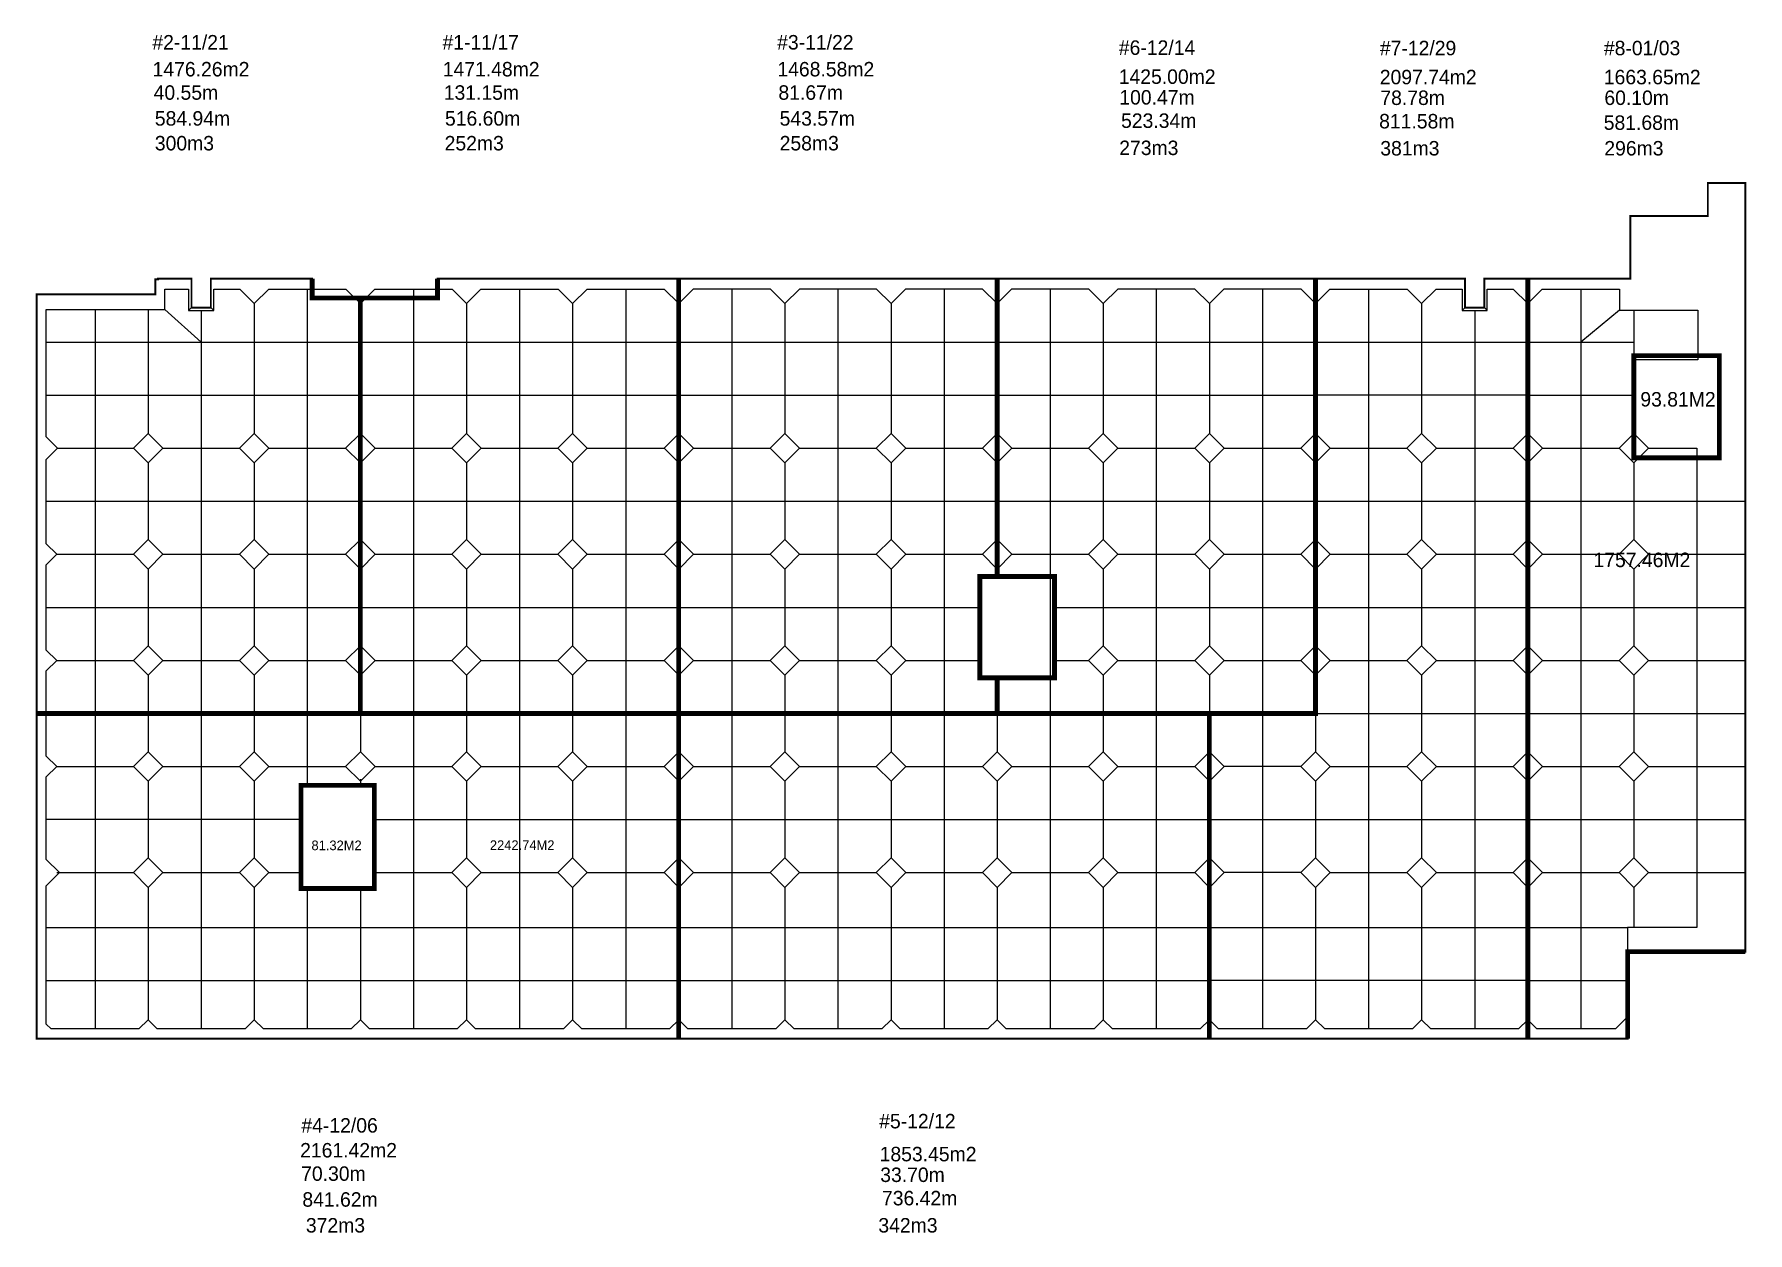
# Model space of a CAD drawing. Header units: millimetres. Extents: x -869187 to 1405794, y -1345622 to 197746.
# Drawn here: x -552870 to -375270, y -656143 to -531893 of the extents above; entities that cross this region are included whole.
import ezdxf

# ---------------------------------------------------------------- set-up
doc = ezdxf.new("R2010")
doc.units = ezdxf.units.MM
doc.header["$LTSCALE"] = 1000
doc.header["$MEASUREMENT"] = 0
doc.layers.get('0').update_dxf_attribs({"linetype": 'CONTINUOUS'})
doc.styles.add('나눔바른고딕', font='')
doc.styles.get('나눔바른고딕').set_extended_font_data('나눔바른고딕')

msp = doc.modelspace()

# ---------------------------------------------------------------- linework, layer by layer
at = {"color": 2, "ltscale": 10000, "const_width": 200}
for points in [[(-375519.9, -627006.6), (-375519.9, -547309.5), (-379404.9, -547309.5), (-379404.9, -550724.5), (-387444.9, -550724.5), (-387444.9, -557234.5), (-398069.9, -557234.5), (-398069.9, -636009.5), (-387719.9, -636009.5), (-387719.9, -627009.5), (-375519.9, -627006.6)], [(-552619.9, -558859.5), (-552619.9, -602309.5), (-519069.9, -602309.5), (-519069.9, -559234.5), (-524069.9, -559234.5), (-524069.9, -557234.5), (-534569.9, -557234.5), (-534569.9, -560234.5), (-536569.9, -560234.5), (-536569.9, -557234.5), (-540057.4, -557234.5), (-540057.4, -557309.5), (-540319.9, -557309.5), (-540319.9, -558859.5), (-552619.9, -558859.5)], [(-519069.9, -559234.5), (-519069.9, -602309.5), (-486069.9, -602309.5), (-486069.9, -557234.5), (-511069.9, -557234.5), (-511069.9, -559234.5), (-519069.9, -559234.5), (-519069.9, -559234.5)], [(-453069.9, -557234.5), (-453069.9, -588109.5), (-454869.9, -588109.5), (-454869.9, -598609.5), (-453069.9, -598609.5), (-453069.9, -602309.5), (-486069.9, -602309.5), (-486069.9, -557234.5), (-453069.9, -557234.5)], [(-420069.9, -597059.5), (-420069.9, -557234.5), (-453069.9, -557234.5), (-453069.9, -588109.5), (-447119.9, -588109.5), (-447119.9, -598609.5), (-453069.9, -598609.5), (-453069.9, -602309.5), (-420071.3, -602309.5), (-420069.9, -597059.5)], [(-420069.9, -557234.5), (-420069.9, -602309.5), (-431069.9, -602311.1), (-431069.9, -636009.5), (-398069.9, -636009.5), (-398069.9, -557234.5), (-402569.9, -557234.5), (-402569.9, -560234.5), (-404569.9, -560234.5), (-404569.9, -557234.5), (-420069.9, -557234.5)], [(-387069.9, -565209.5), (-387069.9, -575809.5), (-378219.9, -575809.5), (-378219.9, -565209.5), (-387069.9, -565209.5)], [(-552619.9, -602309.5), (-552619.9, -636009.5), (-486069.9, -636009.5), (-486069.9, -602309.5), (-552619.9, -602309.5)], [(-486069.9, -602309.5), (-486069.9, -636009.5), (-431069.9, -636009.5), (-431069.9, -602311.1), (-486069.9, -602309.5)], [(-525219.9, -609759.5), (-525219.9, -620459.5), (-517619.9, -620459.5), (-517619.9, -609759.5), (-525219.9, -609759.5)]]:
    msp.add_lwpolyline(points, dxfattribs=at)
at = {"color": 1, "ltscale": 10000, "const_width": 500}
for points in [[(-519069.9, -559234.5), (-524069.9, -559234.5), (-524069.9, -557234.5)], [(-519069.9, -559234.5), (-519069.9, -602309.5), (-486069.9, -602309.5), (-486069.9, -557234.5)], [(-519069.9, -559234.5), (-511069.9, -559234.5), (-511069.9, -557234.5)], [(-486069.9, -602309.5), (-453069.9, -602309.5), (-453069.9, -598609.5), (-454869.9, -598609.5), (-454869.9, -588109.5), (-453069.9, -588109.5), (-453069.9, -586109.5), (-453069.9, -557234.5)], [(-420069.9, -557234.5), (-420071.3, -602309.5), (-453069.9, -602314.4)], [(-398069.9, -557234.5), (-398069.9, -636009.5)], [(-453069.9, -588109.5), (-447119.9, -588109.5), (-447119.9, -598609.5), (-453069.9, -598609.5)], [(-519069.9, -602309.5), (-552619.9, -602309.5)], [(-486069.9, -602309.5), (-486069.9, -636009.5)], [(-431069.9, -602309.5), (-431069.9, -636009.5)], [(-525219.9, -609759.5), (-525219.9, -620459.5), (-517619.9, -620459.5), (-517619.9, -609759.5), (-525219.9, -609759.5)], [(-375519.9, -627006.6), (-387719.9, -627009.5), (-387719.9, -636009.5)]]:
    msp.add_lwpolyline(points, dxfattribs=at)
at = {"color": 114, "ltscale": 10000, "true_color": 0x139b48}
for points in [[(-551619.9, -602309.5), (-551619.9, -597883.7), (-550545.6, -596809.5), (-551619.9, -595735.2), (-551619.9, -586883.7), (-550545.6, -585809.5), (-551619.9, -584735.2), (-551619.9, -575983.7), (-550445.6, -574809.5), (-551619.9, -573635.2), (-551619.9, -560434.5), (-539344.9, -560434.5), (-539344.9, -558309.5), (-536869.9, -558309.5), (-536869.9, -560534.5), (-534269.9, -560534.5), (-534269.9, -558309.5), (-531569.9, -558309.5), (-531569.9, -558309.5), (-530069.9, -559809.5), (-528569.9, -558309.5), (-520569.9, -558309.5), (-519069.9, -559809.5), (-519069.9, -573285.2), (-520594.2, -574809.5), (-519069.9, -576333.7), (-519069.9, -584285.2), (-520594.2, -585809.5), (-519069.9, -587333.7), (-519069.9, -595285.2), (-520594.2, -596809.5), (-519069.9, -598333.7), (-519069.9, -602309.5)], [(-524569.9, -558309.5), (-524569.9, -602309.5)], [(-519069.9, -559809.5), (-517569.9, -558309.5), (-509569.9, -558309.5), (-508069.9, -559809.5), (-506569.9, -558309.5), (-498569.9, -558309.5), (-497069.9, -559809.5), (-495569.9, -558309.5), (-487569.9, -558309.5), (-486069.9, -559809.5)], [(-513569.9, -558309.5), (-513569.9, -602309.5)], [(-502569.9, -558309.5), (-502569.9, -602309.5)], [(-491569.9, -558309.5), (-491569.9, -602309.5)], [(-453069.9, -559809.5), (-454569.9, -558309.5), (-462569.9, -558309.5), (-464069.9, -559809.5), (-465569.9, -558309.5), (-473569.9, -558309.5), (-475069.9, -559809.5), (-476569.9, -558309.5), (-484569.9, -558309.5), (-486069.9, -559809.5), (-486069.9, -573285.2), (-484545.6, -574809.5), (-486069.9, -576333.7), (-486069.9, -584285.2), (-484545.6, -585809.5), (-486069.9, -587333.7), (-486069.9, -595285.2), (-484545.6, -596809.5), (-486069.9, -598333.7), (-486069.9, -602309.5)], [(-480569.9, -558309.5), (-480569.9, -602309.5)], [(-469569.9, -558309.5), (-469569.9, -602309.5)], [(-458569.9, -558309.5), (-458569.9, -602309.5)], [(-420069.9, -559809.5), (-421569.9, -558309.5), (-429569.9, -558309.5), (-431069.9, -559809.5), (-432569.9, -558309.5), (-440569.9, -558309.5), (-442069.9, -559809.5), (-443569.9, -558309.5), (-451569.9, -558309.5), (-453069.9, -559809.5), (-453069.9, -573285.2), (-451545.6, -574809.5), (-453069.9, -576333.7), (-453069.9, -584285.2), (-451545.6, -585809.5), (-453069.9, -587333.7)], [(-447569.9, -558309.5), (-447569.9, -602309.5)], [(-436569.9, -558309.5), (-436569.9, -602309.5)], [(-398069.9, -634059.5), (-399019.9, -635009.5), (-408119.9, -635009.5), (-409069.9, -634059.5), (-410019.9, -635009.5), (-419119.9, -635009.5), (-420069.9, -634059.5), (-421019.9, -635009.5), (-430119.9, -635009.5), (-431069.9, -634059.5), (-431069.9, -620333.7), (-429545.6, -618809.5), (-431069.9, -617285.2), (-431069.9, -609333.7), (-429545.6, -607809.5), (-431069.9, -606285.2), (-431069.9, -602309.5), (-420069.9, -602309.5), (-420069.9, -598333.7), (-418545.6, -596809.5), (-420069.9, -595285.2), (-420069.9, -587333.7), (-418545.6, -585809.5), (-420069.9, -584285.2), (-420069.9, -576333.7), (-418545.6, -574809.5), (-420069.9, -573285.2), (-420069.9, -559809.5), (-418569.9, -558309.5), (-410569.9, -558309.5), (-409069.9, -559809.5), (-407569.9, -558309.5), (-404869.9, -558309.5), (-404869.9, -560534.5), (-402269.9, -560534.5), (-402269.9, -558309.5), (-399569.9, -558309.5), (-398069.9, -559809.5)], [(-425569.9, -558309.5), (-425569.9, -602309.5)], [(-414569.9, -558309.5), (-414569.9, -596809.5), (-414569.9, -635009.5)], [(-392569.9, -558309.5), (-392569.9, -596809.5), (-392569.9, -635009.5)], [(-546569.9, -560434.5), (-546569.9, -602309.5)], [(-541069.9, -560434.5), (-541069.9, -573285.2)], [(-539344.9, -560434.5), (-535569.9, -563809.5)], [(-536569.9, -560234.5), (-536869.9, -560534.5)], [(-535569.9, -560534.5), (-535569.9, -602309.5)], [(-534569.9, -560234.5), (-534269.9, -560534.5)], [(-530069.9, -559809.5), (-530069.9, -573285.2)], [(-508069.9, -559809.5), (-508069.9, -573285.2)], [(-497069.9, -559809.5), (-497069.9, -573285.2)], [(-475069.9, -559809.5), (-475069.9, -573285.2)], [(-464069.9, -559809.5), (-464069.9, -573285.2)], [(-442069.9, -559809.5), (-442069.9, -573285.2)], [(-431069.9, -559809.5), (-431069.9, -573285.2)], [(-409069.9, -559809.5), (-409069.9, -573285.2)], [(-404569.9, -560234.5), (-404869.9, -560534.5)], [(-403569.9, -560534.5), (-403569.9, -596809.5), (-403569.9, -635009.5)], [(-402569.9, -560234.5), (-402269.9, -560534.5)], [(-388569.9, -560509.5), (-392569.9, -563809.5)], [(-387069.9, -560509.5), (-387069.9, -565659.5)], [(-551618, -563809.5), (-519069.9, -563809.5)], [(-519069.9, -563809.5), (-486069.9, -563809.5)], [(-486069.9, -563809.5), (-453069.9, -563809.5)], [(-453069.9, -563809.5), (-420069.9, -563809.5)], [(-420069.9, -563809.5), (-398069.9, -563809.5)], [(-398069.9, -563809.5), (-387069.9, -563809.5)], [(-551618, -569309.5), (-519069.9, -569309.5)], [(-519069.9, -569309.5), (-486069.9, -569309.5)], [(-486069.9, -569309.5), (-453069.9, -569309.5)], [(-453069.9, -569309.5), (-420069.9, -569309.5)], [(-398069.9, -569309.5), (-420069.5, -569309.5)], [(-398069.9, -569309.5), (-387069.9, -569309.5)], [(-541069.9, -573285.2), (-542594.2, -574809.5), (-541069.9, -576333.7), (-539545.6, -574809.5), (-541069.9, -573285.2)], [(-530069.9, -573285.2), (-531594.2, -574809.5), (-530069.9, -576333.7), (-528545.6, -574809.5), (-530069.9, -573285.2)], [(-519069.9, -573285.2), (-517545.6, -574809.5), (-519069.9, -576333.7)], [(-508069.9, -573285.2), (-509594.2, -574809.5), (-508069.9, -576333.7), (-506545.6, -574809.5), (-508069.9, -573285.2)], [(-497069.9, -573285.2), (-498594.2, -574809.5), (-497069.9, -576333.7), (-495545.6, -574809.5), (-497069.9, -573285.2)], [(-486069.9, -573285.2), (-487594.2, -574809.5), (-486069.9, -576333.7)], [(-475069.9, -573285.2), (-476594.2, -574809.5), (-475069.9, -576333.7), (-473545.6, -574809.5), (-475069.9, -573285.2)], [(-464069.9, -573285.2), (-465594.2, -574809.5), (-464069.9, -576333.7), (-462545.6, -574809.5), (-464069.9, -573285.2)], [(-453069.9, -573285.2), (-454594.2, -574809.5), (-453069.9, -576333.7)], [(-442069.9, -573285.2), (-443594.2, -574809.5), (-442069.9, -576333.7), (-440545.6, -574809.5), (-442069.9, -573285.2)], [(-431069.9, -573285.2), (-432594.2, -574809.5), (-431069.9, -576333.7), (-429545.6, -574809.5), (-431069.9, -573285.2)], [(-420069.9, -573285.2), (-421594.2, -574809.5), (-420069.9, -576333.7)], [(-409069.9, -573285.2), (-410594.2, -574809.5), (-409069.9, -576333.7), (-407545.6, -574809.5), (-409069.9, -573285.2)], [(-398069.9, -573285.2), (-399594.2, -574809.5), (-398069.9, -576333.7)], [(-387069.9, -573285.2), (-388594.2, -574809.5), (-387069.9, -576333.7), (-385545.6, -574809.5)], [(-550445.6, -574809.5), (-542594.2, -574809.5)], [(-539545.6, -574809.5), (-531594.2, -574809.5)], [(-528545.6, -574809.5), (-520594.2, -574809.5)], [(-517545.6, -574809.5), (-509594.2, -574809.5)], [(-506545.6, -574809.5), (-498594.2, -574809.5)], [(-495545.6, -574809.5), (-487594.2, -574809.5)], [(-484545.6, -574809.5), (-476594.2, -574809.5)], [(-473545.6, -574809.5), (-465594.2, -574809.5)], [(-462545.6, -574809.5), (-454594.2, -574809.5)], [(-451545.6, -574809.5), (-443594.2, -574809.5)], [(-440545.6, -574809.5), (-432594.2, -574809.5)], [(-429545.6, -574809.5), (-421594.2, -574809.5)], [(-418545.6, -574809.5), (-410594.2, -574809.5)], [(-407545.6, -574809.5), (-399594.2, -574809.5)], [(-396545.6, -574809.5), (-388594.2, -574809.5)], [(-541069.9, -576333.7), (-541069.9, -584285.2)], [(-530069.9, -576333.7), (-530069.9, -584285.2)], [(-508069.9, -576333.7), (-508069.9, -584285.2)], [(-497069.9, -576333.7), (-497069.9, -584285.2)], [(-475069.9, -576333.7), (-475069.9, -584285.2)], [(-464069.9, -576333.7), (-464069.9, -584285.2)], [(-442069.9, -576333.7), (-442069.9, -584285.2)], [(-431069.9, -576333.7), (-431069.9, -584285.2)], [(-409069.9, -576333.7), (-409069.9, -584285.2)], [(-387069.9, -576333.7), (-387069.9, -584285.2)], [(-551618, -580309.5), (-519069.9, -580309.5)], [(-519069.9, -580309.5), (-486069.9, -580309.5)], [(-486069.9, -580309.5), (-453069.9, -580309.5)], [(-453069.9, -580309.5), (-420069.9, -580309.5)], [(-420069.9, -580309.5), (-398069.9, -580309.5)], [(-398069.9, -580309.5), (-375522.4, -580309.5)], [(-541069.9, -584285.2), (-542594.2, -585809.5), (-541069.9, -587333.7), (-539545.6, -585809.5), (-541069.9, -584285.2)], [(-530069.9, -584285.2), (-531594.2, -585809.5), (-530069.9, -587333.7), (-528545.6, -585809.5), (-530069.9, -584285.2)], [(-519069.9, -584285.2), (-517545.6, -585809.5), (-519069.9, -587333.7)], [(-508069.9, -584285.2), (-509594.2, -585809.5), (-508069.9, -587333.7), (-506545.6, -585809.5), (-508069.9, -584285.2)], [(-497069.9, -584285.2), (-498594.2, -585809.5), (-497069.9, -587333.7), (-495545.6, -585809.5), (-497069.9, -584285.2)], [(-486069.9, -584285.2), (-487594.2, -585809.5), (-486069.9, -587333.7)], [(-475069.9, -584285.2), (-476594.2, -585809.5), (-475069.9, -587333.7), (-473545.6, -585809.5), (-475069.9, -584285.2)], [(-464069.9, -584285.2), (-465594.2, -585809.5), (-464069.9, -587333.7), (-462545.6, -585809.5), (-464069.9, -584285.2)], [(-453069.9, -584285.2), (-454594.2, -585809.5), (-453069.9, -587333.7)], [(-442069.9, -584285.2), (-443594.2, -585809.5), (-442069.9, -587333.7), (-440545.6, -585809.5), (-442069.9, -584285.2)], [(-431069.9, -584285.2), (-432594.2, -585809.5), (-431069.9, -587333.7), (-429545.6, -585809.5), (-431069.9, -584285.2)], [(-420069.9, -584285.2), (-421594.2, -585809.5), (-420069.9, -587333.7)], [(-409069.9, -584285.2), (-410594.2, -585809.5), (-409069.9, -587333.7), (-407545.6, -585809.5), (-409069.9, -584285.2)], [(-398069.9, -584285.2), (-399594.2, -585809.5), (-398069.9, -587333.7)], [(-387069.9, -584285.2), (-388594.2, -585809.5), (-387069.9, -587333.7), (-385545.6, -585809.5), (-387069.9, -584285.2)], [(-550545.6, -585809.5), (-542594.2, -585809.5)], [(-539545.6, -585809.5), (-531594.2, -585809.5)], [(-528545.6, -585809.5), (-520594.2, -585809.5)], [(-517545.6, -585809.5), (-509594.2, -585809.5)], [(-506545.6, -585809.5), (-498594.2, -585809.5)], [(-495545.6, -585809.5), (-487594.2, -585809.5)], [(-484545.6, -585809.5), (-476594.2, -585809.5)], [(-473545.6, -585809.5), (-465594.2, -585809.5)], [(-462545.6, -585809.5), (-454594.2, -585809.5)], [(-451545.6, -585809.5), (-443594.2, -585809.5)], [(-440545.6, -585809.5), (-432594.2, -585809.5)], [(-429545.6, -585809.5), (-421594.2, -585809.5)], [(-418545.6, -585809.5), (-410594.2, -585809.5)], [(-407545.6, -585809.5), (-399594.2, -585809.5)], [(-396545.6, -585809.5), (-388594.2, -585809.5)], [(-385545.6, -585809.5), (-375519.9, -585809.5)], [(-541069.9, -587333.7), (-541069.9, -595285.2)], [(-530069.9, -587333.7), (-530069.9, -595285.2)], [(-508069.9, -587333.7), (-508069.9, -595285.2)], [(-497069.9, -587333.7), (-497069.9, -595285.2)], [(-475069.9, -587333.7), (-475069.9, -595285.2)], [(-464069.9, -587333.7), (-464069.9, -595285.2)], [(-442069.9, -587333.7), (-442069.9, -595285.2)], [(-431069.9, -587333.7), (-431069.9, -595285.2)], [(-409069.9, -587333.7), (-409069.9, -595285.2)], [(-387069.9, -587333.7), (-387069.9, -595285.2)], [(-551618, -591309.5), (-519069.9, -591309.5)], [(-519069.9, -591309.5), (-486069.9, -591309.5)], [(-486069.9, -591309.5), (-454869.9, -591309.5)], [(-447119.9, -591309.5), (-420071, -591309.5)], [(-420069.9, -591309.5), (-398069.9, -591309.5)], [(-398069.9, -591309.5), (-375522.4, -591309.5)], [(-541069.9, -595285.2), (-542594.2, -596809.5), (-541069.9, -598333.7), (-539545.6, -596809.5), (-541069.9, -595285.2)], [(-530069.9, -595285.2), (-531594.2, -596809.5), (-530069.9, -598333.7), (-528545.6, -596809.5), (-530069.9, -595285.2)], [(-519069.9, -595285.2), (-517545.6, -596809.5), (-519069.9, -598333.7)], [(-508069.9, -595285.2), (-509594.2, -596809.5), (-508069.9, -598333.7), (-506545.6, -596809.5), (-508069.9, -595285.2)], [(-497069.9, -595285.2), (-498594.2, -596809.5), (-497069.9, -598333.7), (-495545.6, -596809.5), (-497069.9, -595285.2)], [(-486069.9, -595285.2), (-487594.2, -596809.5), (-486069.9, -598333.7)], [(-475069.9, -595285.2), (-476594.2, -596809.5), (-475069.9, -598333.7), (-473545.6, -596809.5), (-475069.9, -595285.2)], [(-464069.9, -595285.2), (-465594.2, -596809.5), (-464069.9, -598333.7), (-462545.6, -596809.5), (-464069.9, -595285.2)], [(-442069.9, -595285.2), (-443594.2, -596809.5), (-442069.9, -598333.7), (-440545.6, -596809.5), (-442069.9, -595285.2)], [(-431069.9, -595285.2), (-432594.2, -596809.5), (-431069.9, -598333.7), (-429545.6, -596809.5), (-431069.9, -595285.2)], [(-420069.9, -595285.2), (-421594.2, -596809.5), (-420069.9, -598333.7)], [(-409069.9, -595285.2), (-410594.2, -596809.5), (-409069.9, -598333.7), (-407545.6, -596809.5), (-409069.9, -595285.2)], [(-398069.9, -595285.2), (-399594.2, -596809.5), (-398069.9, -598333.7)], [(-387069.9, -595285.2), (-388594.2, -596809.5), (-387069.9, -598333.7), (-385545.6, -596809.5), (-387069.9, -595285.2)], [(-550545.6, -596809.5), (-542594.2, -596809.5)], [(-541069.9, -598333.7), (-541069.9, -602309.5)], [(-539545.6, -596809.5), (-531594.2, -596809.5)], [(-530069.9, -598333.7), (-530069.9, -602309.5)], [(-528545.6, -596809.5), (-520594.2, -596809.5)], [(-517545.6, -596809.5), (-509594.2, -596809.5)], [(-508069.9, -598333.7), (-508069.9, -602309.5)], [(-506545.6, -596809.5), (-498594.2, -596809.5)], [(-497069.9, -598333.7), (-497069.9, -602309.5)], [(-495545.6, -596809.5), (-487594.2, -596809.5)], [(-484545.6, -596809.5), (-476594.2, -596809.5)], [(-475069.9, -598333.7), (-475069.9, -602309.5)], [(-473545.6, -596809.5), (-465594.2, -596809.5)], [(-464069.9, -598333.7), (-464069.9, -602309.5)], [(-462545.6, -596809.5), (-454869.9, -596809.5)], [(-447119.9, -596809.5), (-443594.2, -596809.5)], [(-442069.9, -598333.7), (-442069.9, -602309.5)], [(-440545.6, -596809.5), (-432594.2, -596809.5)], [(-431069.9, -598333.7), (-431069.9, -602309.5)], [(-429545.6, -596809.5), (-421594.2, -596809.5)], [(-418545.6, -596809.5), (-410594.2, -596809.5)], [(-409069.9, -598333.7), (-409069.9, -606285.2)], [(-407545.6, -596809.5), (-399594.2, -596809.5)], [(-396545.6, -596809.5), (-388594.2, -596809.5)], [(-387069.9, -598333.7), (-387069.9, -606285.2)], [(-385545.6, -596809.5), (-375519.9, -596809.5)], [(-486069.9, -634059.5), (-487019.9, -635009.5), (-496119.9, -635009.5), (-497069.9, -634059.5), (-498019.9, -635009.5), (-507119.9, -635009.5), (-508069.9, -634059.5), (-509019.9, -635009.5), (-518119.9, -635009.5), (-519069.9, -634059.5), (-520019.9, -635009.5), (-529119.9, -635009.5), (-530069.9, -634059.5), (-531019.9, -635009.5), (-540119.9, -635009.5), (-541069.9, -634059.5), (-542019.9, -635009.5), (-551119.9, -635009.5), (-551619.9, -634509.5), (-551619.9, -620183.7), (-550245.6, -618809.5), (-551619.9, -617435.2), (-551619.9, -608883.7), (-550545.6, -607809.5), (-551619.9, -606735.2), (-551619.9, -602309.5), (-486069.9, -602309.5)], [(-546569.9, -602309.5), (-546569.9, -635009.5)], [(-541069.9, -602309.5), (-541069.9, -606285.2)], [(-535569.9, -602309.5), (-535569.9, -635009.5)], [(-530069.9, -602309.5), (-530069.9, -606285.2)], [(-524569.9, -602309.5), (-524569.9, -609759.5)], [(-519069.9, -602309.5), (-519069.9, -606285.2)], [(-513569.9, -602309.5), (-513569.9, -635009.5)], [(-508069.9, -602309.5), (-508069.9, -606285.2)], [(-502569.9, -602309.5), (-502569.9, -635009.5)], [(-497069.9, -602309.5), (-497069.9, -606285.2)], [(-491569.9, -602309.5), (-491569.9, -635009.5)], [(-431069.9, -634059.5), (-432019.9, -635009.5), (-441119.9, -635009.5), (-442069.9, -634059.5), (-443019.9, -635009.5), (-452119.9, -635009.5), (-453069.9, -634059.5), (-454019.9, -635009.5), (-463119.9, -635009.5), (-464069.9, -634059.5), (-465019.9, -635009.5), (-474119.9, -635009.5), (-475069.9, -634059.5), (-476019.9, -635009.5), (-485119.9, -635009.5), (-486069.9, -634059.5), (-486069.9, -620333.7), (-484545.6, -618809.5), (-486069.9, -617285.2), (-486069.9, -609333.7), (-484545.6, -607809.5), (-486069.9, -606285.2), (-486069.9, -602309.5), (-431069.9, -602311.1)], [(-480569.9, -602309.5), (-480569.9, -635009.5)], [(-475069.9, -602309.5), (-475069.9, -606285.2)], [(-469569.9, -602309.5), (-469569.9, -635009.5)], [(-464069.9, -602309.5), (-464069.9, -606285.2)], [(-458569.9, -602309.5), (-458569.9, -635009.5)], [(-453069.9, -602309.5), (-453069.9, -606285.2)], [(-447569.9, -602309.5), (-447569.9, -635009.5)], [(-442069.9, -602309.5), (-442069.9, -606285.2)], [(-436569.9, -602309.5), (-436569.9, -635009.5)], [(-425569.9, -602310.3), (-425569.9, -635009.5)], [(-420071.3, -602309.5), (-398069.9, -602309.5)], [(-420069.9, -602309.5), (-420069.9, -606285.2)], [(-398069.9, -602309.5), (-375522.4, -602309.5)], [(-541069.9, -606285.2), (-542594.2, -607809.5), (-541069.9, -609333.7), (-539545.6, -607809.5), (-541069.9, -606285.2)], [(-530069.9, -606285.2), (-531594.2, -607809.5), (-530069.9, -609333.7), (-528545.6, -607809.5), (-530069.9, -606285.2)], [(-519069.9, -606285.2), (-520594.2, -607809.5), (-519069.9, -609333.7), (-517545.6, -607809.5), (-519069.9, -606285.2)], [(-508069.9, -606285.2), (-509594.2, -607809.5), (-508069.9, -609333.7), (-506545.6, -607809.5), (-508069.9, -606285.2)], [(-497069.9, -606285.2), (-498594.2, -607809.5), (-497069.9, -609333.7), (-495545.6, -607809.5), (-497069.9, -606285.2)], [(-486069.9, -606285.2), (-487594.2, -607809.5), (-486069.9, -609333.7)], [(-475069.9, -606285.2), (-476594.2, -607809.5), (-475069.9, -609333.7), (-473545.6, -607809.5), (-475069.9, -606285.2)], [(-464069.9, -606285.2), (-465594.2, -607809.5), (-464069.9, -609333.7), (-462545.6, -607809.5), (-464069.9, -606285.2)], [(-453069.9, -606285.2), (-454594.2, -607809.5), (-453069.9, -609333.7), (-451545.6, -607809.5), (-453069.9, -606285.2)], [(-442069.9, -606285.2), (-443594.2, -607809.5), (-442069.9, -609333.7), (-440545.6, -607809.5), (-442069.9, -606285.2)], [(-431069.9, -606285.2), (-432594.2, -607809.5), (-431069.9, -609333.7)], [(-420069.9, -606285.2), (-421594.2, -607809.5), (-420069.9, -609333.7), (-418545.6, -607809.5), (-420069.9, -606285.2)], [(-409069.9, -606285.2), (-410594.2, -607809.5), (-409069.9, -609333.7), (-407545.6, -607809.5), (-409069.9, -606285.2)], [(-398069.9, -606285.2), (-399594.2, -607809.5), (-398069.9, -609333.7)], [(-387069.9, -606285.2), (-388594.2, -607809.5), (-387069.9, -609333.7), (-385545.6, -607809.5), (-387069.9, -606285.2)], [(-550545.6, -607809.5), (-542594.2, -607809.5)], [(-539545.6, -607809.5), (-531594.2, -607809.5)], [(-528545.6, -607809.5), (-520594.2, -607809.5)], [(-519069.9, -609133.7), (-519069.9, -609759.5)], [(-517545.6, -607809.5), (-509594.2, -607809.5)], [(-506545.6, -607809.5), (-498594.2, -607809.5)], [(-495545.6, -607809.5), (-487594.2, -607809.5)], [(-484545.6, -607809.5), (-476594.2, -607809.5)], [(-473545.6, -607809.5), (-465594.2, -607809.5)], [(-462545.6, -607809.5), (-454594.2, -607809.5)], [(-451545.6, -607809.5), (-443594.2, -607809.5)], [(-440545.6, -607809.5), (-432594.2, -607809.5)], [(-421594.2, -607809.5), (-429545.6, -607809.5)], [(-418545.6, -607809.5), (-410594.2, -607809.5)], [(-407545.6, -607809.5), (-399594.2, -607809.5)], [(-396545.6, -607809.5), (-388594.2, -607809.5)], [(-385545.6, -607809.5), (-375519.9, -607809.5)], [(-541069.9, -609333.7), (-541069.9, -617285.2)], [(-530069.9, -609333.7), (-530069.9, -617285.2)], [(-508069.9, -609333.7), (-508069.9, -617285.2)], [(-497069.9, -609333.7), (-497069.9, -617285.2)], [(-475069.9, -609333.7), (-475069.9, -617285.2)], [(-464069.9, -609333.7), (-464069.9, -617285.2)], [(-453069.9, -609333.7), (-453069.9, -617285.2)], [(-442069.9, -609333.7), (-442069.9, -617285.2)], [(-420069.9, -609333.7), (-420069.9, -617285.2)], [(-409069.9, -609333.7), (-409069.9, -617285.2)], [(-387069.9, -609333.7), (-387069.9, -617285.2)], [(-525219.9, -613309.5), (-551619.9, -613309.5)], [(-517619.9, -613309.5), (-486069.9, -613309.5)], [(-486069.9, -613309.5), (-431069.9, -613309.5)], [(-431069.9, -613309.5), (-398069.9, -613309.5)], [(-398069.9, -613309.5), (-375522.4, -613309.5)], [(-541069.9, -617285.2), (-542594.2, -618809.5), (-541069.9, -620333.7), (-539545.6, -618809.5), (-541069.9, -617285.2)], [(-530069.9, -617285.2), (-531594.2, -618809.5), (-530069.9, -620333.7), (-528545.6, -618809.5), (-530069.9, -617285.2)], [(-508069.9, -617285.2), (-509594.2, -618809.5), (-508069.9, -620333.7), (-506545.6, -618809.5), (-508069.9, -617285.2)], [(-497069.9, -617285.2), (-498594.2, -618809.5), (-497069.9, -620333.7), (-495545.6, -618809.5), (-497069.9, -617285.2)], [(-486069.9, -617285.2), (-487594.2, -618809.5), (-486069.9, -620333.7)], [(-475069.9, -617285.2), (-476594.2, -618809.5), (-475069.9, -620333.7), (-473545.6, -618809.5), (-475069.9, -617285.2)], [(-464069.9, -617285.2), (-465594.2, -618809.5), (-464069.9, -620333.7), (-462545.6, -618809.5), (-464069.9, -617285.2)], [(-453069.9, -617285.2), (-454594.2, -618809.5), (-453069.9, -620333.7), (-451545.6, -618809.5), (-453069.9, -617285.2)], [(-442069.9, -617285.2), (-443594.2, -618809.5), (-442069.9, -620333.7), (-440545.6, -618809.5), (-442069.9, -617285.2)], [(-431069.9, -617285.2), (-432594.2, -618809.5), (-431069.9, -620333.7)], [(-420069.9, -617285.2), (-421594.2, -618809.5), (-420069.9, -620333.7), (-418545.6, -618809.5), (-420069.9, -617285.2)], [(-409069.9, -617285.2), (-410594.2, -618809.5), (-409069.9, -620333.7), (-407545.6, -618809.5), (-409069.9, -617285.2)], [(-398069.9, -617285.2), (-399594.2, -618809.5), (-398069.9, -620333.7)], [(-387069.9, -617285.2), (-388594.2, -618809.5), (-387069.9, -620333.7), (-385545.6, -618809.5), (-387069.9, -617285.2)], [(-550545.6, -618809.5), (-542594.2, -618809.5)], [(-539545.6, -618809.5), (-531594.2, -618809.5)], [(-528545.6, -618809.5), (-525219.9, -618809.5)], [(-517545.6, -618809.5), (-509594.2, -618809.5)], [(-506545.6, -618809.5), (-498594.2, -618809.5)], [(-495545.6, -618809.5), (-487594.2, -618809.5)], [(-484545.6, -618809.5), (-476594.2, -618809.5)], [(-473545.6, -618809.5), (-465594.2, -618809.5)], [(-462545.6, -618809.5), (-454594.2, -618809.5)], [(-451545.6, -618809.5), (-443594.2, -618809.5)], [(-440545.6, -618809.5), (-432594.2, -618809.5)], [(-421594.2, -618809.5), (-429545.6, -618809.5)], [(-418545.6, -618809.5), (-410594.2, -618809.5)], [(-407545.6, -618809.5), (-399594.2, -618809.5)], [(-396545.6, -618809.5), (-388594.2, -618809.5)], [(-385545.6, -618809.5), (-375519.9, -618809.5)], [(-541069.9, -620333.7), (-541069.9, -634059.5)], [(-530069.9, -620333.7), (-530069.9, -634059.5)], [(-524569.9, -620459.5), (-524569.9, -635009.5)], [(-519069.9, -620459.5), (-519069.9, -634059.5)], [(-508069.9, -620333.7), (-508069.9, -634059.5)], [(-497069.9, -620333.7), (-497069.9, -634059.5)], [(-475069.9, -620333.7), (-475069.9, -634059.5)], [(-464069.9, -620333.7), (-464069.9, -634059.5)], [(-453069.9, -620333.7), (-453069.9, -634059.5)], [(-442069.9, -620333.7), (-442069.9, -634059.5)], [(-420069.9, -620333.7), (-420069.9, -634059.5)], [(-409069.9, -620333.7), (-409069.9, -634059.5)], [(-387069.9, -620333.7), (-387069.9, -624509.5)], [(-551619.9, -624509.5), (-486069.9, -624509.5)], [(-486069.9, -624509.5), (-431069.9, -624509.5)], [(-431069.9, -624509.5), (-398069.9, -624509.5)], [(-398069.9, -624509.5), (-387719.9, -624509.5)], [(-551619.9, -630009.5), (-486069.9, -630009.5)], [(-486069.9, -630009.5), (-431089.5, -630009.5)], [(-398069.9, -630009.5), (-431069.9, -630009.5)], [(-398069.9, -630009.5), (-387719.9, -630009.5)]]:
    msp.add_lwpolyline(points, dxfattribs=at)
msp.add_lwpolyline([(-385545.6, -574809.5), (-380544.9, -574809.5), (-380544.9, -624509.5), (-387719.9, -624509.5), (-387719.9, -633759.5), (-388969.9, -635009.5), (-397119.9, -635009.5), (-398069.9, -634059.5), (-398069.9, -620333.7), (-396545.6, -618809.5), (-398069.9, -617285.2), (-398069.9, -609333.7), (-396545.6, -607809.5), (-398069.9, -606285.2), (-398069.9, -598333.7), (-396545.6, -596809.5), (-398069.9, -595285.2), (-398069.9, -587333.7), (-396545.6, -585809.5), (-398069.9, -584285.2), (-398069.9, -576333.7), (-396545.6, -574809.5), (-398069.9, -573285.2), (-398069.9, -559809.5), (-396569.9, -558309.5), (-388569.9, -558309.5), (-388569.9, -560509.5), (-380444.9, -560509.5), (-380444.9, -565659.5), (-387069.9, -565659.5), (-387069.9, -573285.2)], close=True, dxfattribs=at)
at = {"color": 1, "ltscale": 10000, "const_width": 500}
msp.add_lwpolyline([(-387069.9, -565209.5), (-387069.9, -565659.5), (-387069.9, -575809.5), (-378219.9, -575809.5), (-378219.9, -574809.5), (-378219.9, -565209.5)], close=True, dxfattribs=at)

# ---------------------------------------------------------------- texts
at = {"ltscale": 10000, "style": '나눔바른고딕'}
for s, p in [('#2-11/21', (-540628, -533472.9)), ('#1-11/17', (-510556, -533472.9)), ('#3-11/22', (-475868.9, -533472.9)), ('#6-12/14', (-440455.4, -534028.7)), ('#7-12/29', (-413397.4, -534073.2)), ('#8-01/03', (-390178, -534073.2)), ('#4-12/06', (-525183.7, -645762.7)), ('#5-12/12', (-465293.7, -645322.1))]:
    msp.add_text(s, height=1500, dxfattribs=at).set_placement(p)
at = {"color": 2, "ltscale": 10000, "style": '나눔바른고딕'}
for s, height, p in [('1476.26m2 ', 1500, (-540604.7, -536263.9)), ('1471.48m2 ', 1500, (-510532.7, -536263.9)), ('1468.58m2 ', 1500, (-475845.6, -536263.9)), ('1425.00m2 ', 1500, (-440465.4, -537036.3)), ('2097.74m2 ', 1500, (-413407.4, -537080.8)), ('1663.65m2 ', 1500, (-390188, -537080.8)), ('93.81M2 ', 1500, (-386400.6, -570486)), ('1757.46M2 ', 1500, (-391258.3, -587135.3)), ('81.32M2 ', 1000, (-524137.4, -616482.4)), ('2242.74M2 ', 1000, (-505643.6, -616460.9)), ('2161.42m2 ', 1500, (-525314.2, -648341.2)), ('1853.45m2 ', 1500, (-465245.7, -648738.4))]:
    msp.add_text(s, height=height, dxfattribs=at).set_placement(p)
at = {"color": 1, "ltscale": 10000, "style": '나눔바른고딕'}
for s, p in [('40.55m', (-540497.6, -538684.7)), ('131.15m', (-510425.6, -538684.7)), ('81.67m', (-475738.6, -538684.7)), ('100.47m', (-440405.7, -539180.5)), ('78.78m', (-413347.7, -539225)), ('60.10m', (-390128.3, -539225)), ('70.30m', (-525207.1, -650761.9)), ('33.70m', (-465186, -650882.6))]:
    msp.add_text(s, height=1500, dxfattribs=at).set_placement(p)
at = {"color": 114, "ltscale": 10000, "true_color": 0x139b48, "style": '나눔바른고딕'}
for s, p in [('584.94m', (-540373.3, -541365.8)), ('516.60m', (-510301.3, -541365.8)), ('543.57m', (-475614.2, -541365.8)), ('523.34m', (-440225.2, -541600.9)), ('811.58m', (-413472.6, -541655)), ('581.68m', (-390196.4, -541801.9)), ('736.42m', (-465005.4, -653303)), ('841.62m', (-525082.7, -653443.1))]:
    msp.add_text(s, height=1500, dxfattribs=at).set_placement(p)
at = {"color": 7, "ltscale": 10000, "style": '나눔바른고딕'}
for s, p in [('300m3', (-540373.3, -543935.4)), ('252m3', (-510334.4, -543935.4)), ('258m3', (-475609.5, -543935.4)), ('273m3', (-440411.4, -544417.3)), ('381m3', (-413353.3, -544461.9)), ('296m3', (-390133.9, -544461.9)), ('372m3', (-524715.5, -656121.3)), ('342m3', (-465379.4, -656121.3))]:
    msp.add_text(s, height=1500, dxfattribs=at).set_placement(p)

doc.saveas('drawing.dxf')
